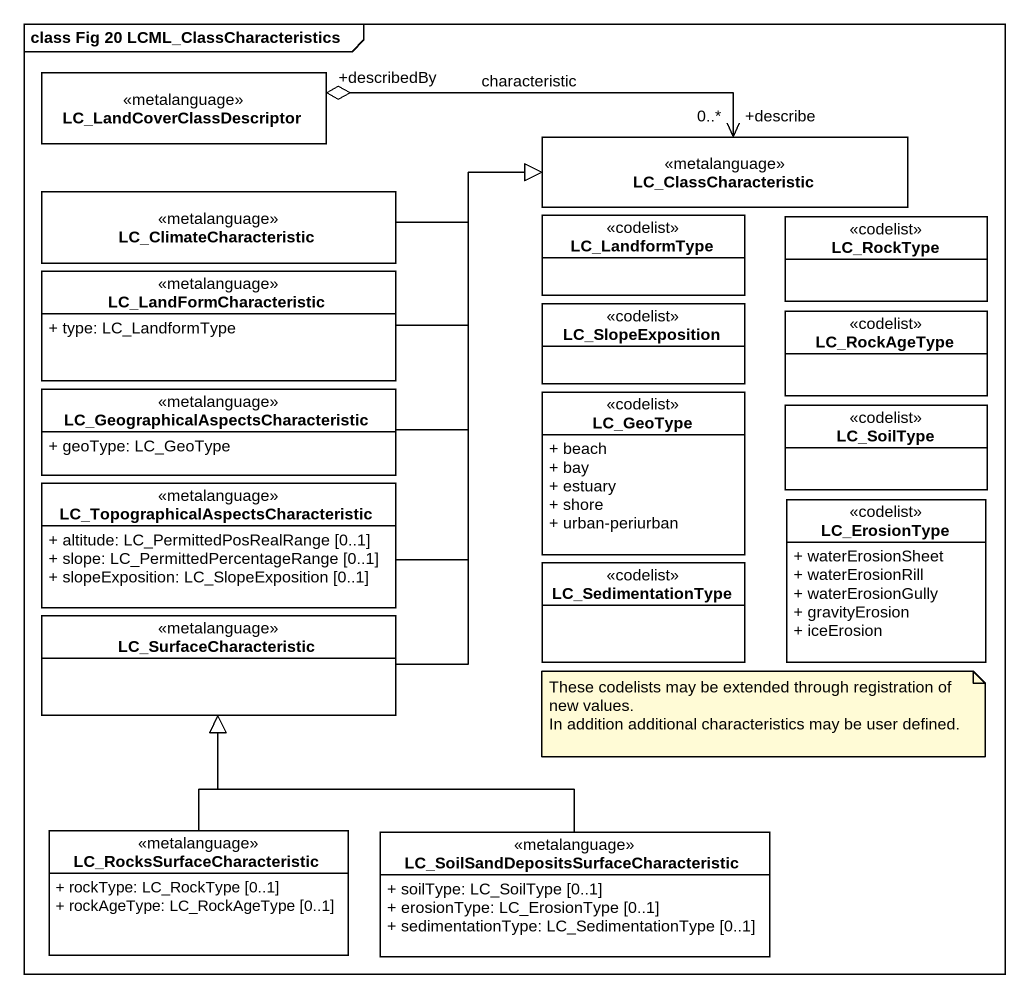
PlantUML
@startuml
mainframe class Fig 20 LCML_ClassCharacteristics
hide circle
hide empty members
skinparam classAttributeIconSize 0
class LC_LandCoverClassDescriptor <<metalanguage>> #FFFFFF
class LC_ClimateCharacteristic <<metalanguage>> #FFFFFF
class LC_ClassCharacteristic <<metalanguage>> #FFFFFF
class LC_LandformType <<codelist>> #FFFFFF
class LC_RockType <<codelist>> #FFFFFF
class LC_LandFormCharacteristic <<metalanguage>> #FFFFFF {
  + type: LC_LandformType
}
class LC_SlopeExposition <<codelist>> #FFFFFF
class LC_RockAgeType <<codelist>> #FFFFFF
class "LC_GeographicalAspectsCharacteristic" as LC_GeographicalAspectsCharac <<metalanguage>> #FFFFFF {
  + geoType: LC_GeoType
}
class LC_GeoType <<codelist>> #FFFFFF {
  + beach
  + bay
  + estuary
  + shore
  + urban-periurban
}
class LC_SoilType <<codelist>> #FFFFFF
class "LC_TopographicalAspectsCharacteristic" as LC_TopographicalAspectsChara <<metalanguage>> #FFFFFF {
  + altitude: LC_PermittedPosRealRange [0..1]
  + slope: LC_PermittedPercentageRange [0..1]
  + slopeExposition: LC_SlopeExposition [0..1]
}
class LC_ErosionType <<codelist>> #FFFFFF {
  + waterErosionSheet
  + waterErosionRill
  + waterErosionGully
  + gravityErosion
  + iceErosion
}
class LC_SedimentationType <<codelist>> #FFFFFF
class LC_SurfaceCharacteristic <<metalanguage>> #FFFFFF
class "LC_RocksSurfaceCharacteristic" as LC_RocksSurfaceCharacteristi <<metalanguage>> #FFFFFF {
  + rockType: LC_RockType [0..1]
  + rockAgeType: LC_RockAgeType [0..1]
}
class "LC_SoilSandDepositsSurfaceCharacteristic" as LC_SoilSandDepositsSurfaceCh <<metalanguage>> #FFFFFF {
  + soilType: LC_SoilType [0..1]
  + erosionType: LC_ErosionType [0..1]
  + sedimentationType: LC_SedimentationType [0..1]
}
LC_ClimateCharacteristic -right-|> LC_ClassCharacteristic
LC_ClassCharacteristic "+describe\n0..*" <-left-o "+describedBy" LC_LandCoverClassDescriptor : characteristic
LC_LandFormCharacteristic -right-|> LC_ClassCharacteristic
LC_GeographicalAspectsCharac -right-|> LC_ClassCharacteristic
LC_TopographicalAspectsChara -up-|> LC_ClassCharacteristic
LC_SurfaceCharacteristic -up-|> LC_ClassCharacteristic
LC_RocksSurfaceCharacteristi -up-|> LC_SurfaceCharacteristic
LC_SoilSandDepositsSurfaceCh -up-|> LC_SurfaceCharacteristic
note as N1
  These codelists may be extended through registration of new values.
  In addition additional characteristics may be user defined.
end note
@enduml
